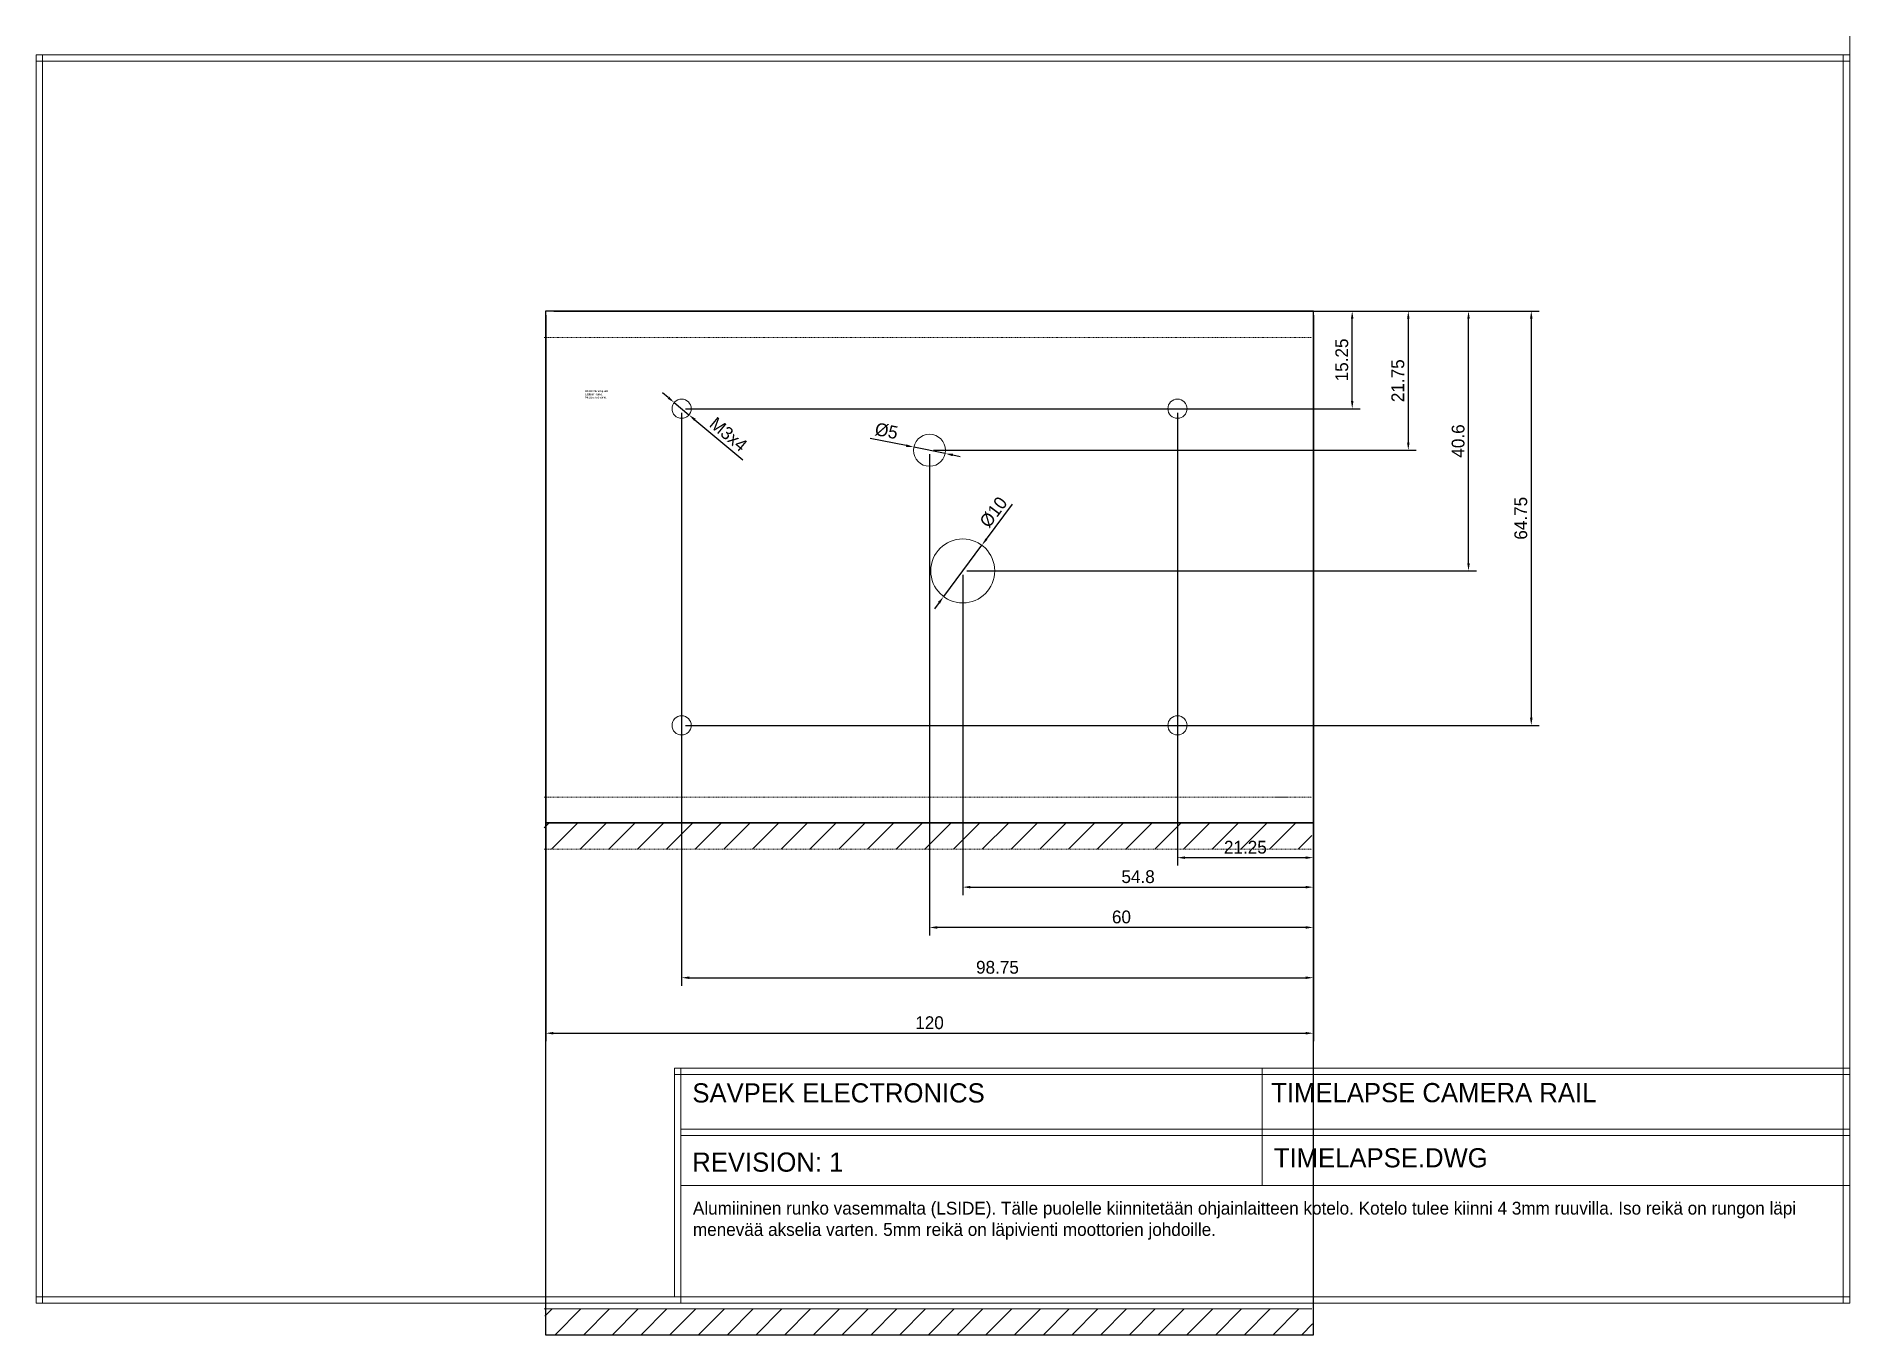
# Paper-space layout 'RUNKO-VASEMMALTA' of a CAD drawing. Header units: millimetres. Extents: x 8 to 291, y 2 to 205.
import ezdxf

# ---------------------------------------------------------------- set-up
doc = ezdxf.new("R2010")
doc.units = ezdxf.units.MM
doc.header["$LTSCALE"] = 0.12
doc.header["$PDSIZE"] = -5
doc.linetypes.add('CHAIN', pattern=[0.7087, 0.4724, -0.0591, 0.1181, -0.0591])
doc.linetypes.add('phl_center', pattern=[0.75, 0.4, -0.35])
doc.layers.add('ATTRIBUUTIT', color=61, linetype='Continuous', plot=False)
doc.layers.add('DIMENSIONS', color=50, linetype='Continuous')
doc.layers.add('RUNKO', color=140, linetype='Continuous')
doc.dimstyles.new('SAVPEK_ISOT', dxfattribs={"dimtxt": 2, "dimasz": 1.2, "dimexe": 1.25, "dimexo": 0.625, "dimtad": 1, "dimdsep": 46, "dimtxsty": 'Standard', "dimcen": -2, "dimadec": 0, "dimazin": 0, "dimtfac": 1, "dimtmove": 0, "dimatfit": 3, "dimfxl": 1, "dimarcsym": 0})

# ---------------------------------------------------------------- blocks, each defined once
blk = doc.blocks.new('ALUMIINIPUTKI-80X80-LEFTS')
at = {"lineweight": 0}
h = blk.add_hatch(dxfattribs=at)
h.set_pattern_fill('ANSI31', color=256, style=0)
h.set_pattern_definition([(45, (-1229.3503, -256.4846), (-2.245064, 2.245064), [])])
h.paths.add_polyline_path([(-0.22, 0), (-0.22, -4.12), (119.78, -4.12), (119.78, 0)])
h = blk.add_hatch(dxfattribs=at)
h.set_pattern_fill('ANSI31', color=256, style=0)
h.set_pattern_definition([(45, (-1229.2402, -256.4846), (-2.245064, 2.245064), [])])
h.paths.add_polyline_path([(119.89, -75.97), (-0.11, -75.97), (-0.11, -80), (119.89, -80)])
for p, q in [((120, 80), (0, 80)), ((0, 80), (0, 0)), ((120, 0), (120, 80)), ((0, 0), (120, 0)), ((120, 0), (0, 0)), ((0, 0), (0, -80)), ((120, -80), (120, 0)), ((0, -80), (120, -80))]:
    blk.add_line(p, q)
at = {"linetype": 'phl_center', "lineweight": 0}
for p, q in [((-0.22, 75.88), (119.78, 75.88)), ((-0.22, 4.03), (119.78, 4.03))]:
    blk.add_line(p, q, dxfattribs=at)
at = {"lineweight": 0}
for p, q in [((115, 4.03), (114, 4.03)), ((115, 4.03), (116, 4.03)), ((-0.22, -75.97), (119.78, -75.97)), ((115, -75.97), (114, -75.97)), ((115, -75.97), (116, -75.97))]:
    blk.add_line(p, q, dxfattribs=at)
at = {"linetype": 'CHAIN', "lineweight": 0}
blk.add_line((-0.22, -4.12), (119.78, -4.12), dxfattribs=at)
at = {"lineweight": 0}
for centre, radius in [((21.25, 64.75), 1.5), ((98.75, 64.75), 1.5), ((60, 58.25), 2.5), ((65.2, 39.4), 5), ((21.25, 15.25), 1.5), ((98.75, 15.25), 1.5)]:
    blk.add_circle(centre, radius, dxfattribs=at)
at = {"layer": 'ATTRIBUUTIT', "lineweight": 0, "flags": 8}
for tag, p in [('_TYYPPI', (6.19, 67.36)), ('_KUVAUS', (6.19, 66.86)), ('_NOTES', (6.19, 66.38)), ('_NOTES_RIVI2', (6.19, 65.91)), ('_NOTES_RIVI3', (6.19, 65.44)), ('_TYYPPI', (6.19, -12.64)), ('_KUVAUS', (6.19, -13.14)), ('_NOTES', (6.19, -13.62)), ('_NOTES_RIVI2', (6.19, -14.09)), ('_NOTES_RIVI3', (6.19, -14.56))]:
    blk.add_attdef(tag, p, '', height=0.3, dxfattribs=at)
blk = doc.blocks.new('*D1015')
at = {"layer": 'Defpoints', "color": 0}
for p in [(207.18, 161.73), (185.93, 146.48), (207.18, 76.3)]:
    blk.add_point(p, dxfattribs=at)
at = {"layer": 'DIMENSIONS', "color": 0, "lineweight": -2}
for p, q in [((207.18, 161.1), (207.18, 75.05)), ((185.93, 145.85), (185.93, 75.05)), ((187.13, 76.3), (205.98, 76.3))]:
    blk.add_line(p, q, dxfattribs=at)
at = {"layer": 'DIMENSIONS', "color": 0}
for points in [[(187.13, 76.5), (187.13, 76.1), (185.93, 76.3)], [(205.98, 76.1), (205.98, 76.5), (207.18, 76.3)]]:
    blk.add_solid(points, dxfattribs=at)
at = {"layer": 'DIMENSIONS', "color": 0, "lineweight": 0, "ltscale": 0.1, "insert": (196.55, 77.92), "char_height": 2, "attachment_point": 5}
blk.add_mtext('21.25', dxfattribs=at)
blk = doc.blocks.new('*D1016')
at = {"layer": 'Defpoints', "color": 0}
for p in [(147.18, 139.98), (207.18, 81.73), (147.18, 65.39)]:
    blk.add_point(p, dxfattribs=at)
at = {"layer": 'DIMENSIONS', "color": 0, "lineweight": -2}
for p, q in [((147.18, 139.35), (147.18, 64.14)), ((207.18, 81.1), (207.18, 64.14)), ((205.98, 65.39), (148.38, 65.39))]:
    blk.add_line(p, q, dxfattribs=at)
at = {"layer": 'DIMENSIONS', "color": 0}
for points in [[(148.38, 65.59), (148.38, 65.19), (147.18, 65.39)], [(205.98, 65.19), (205.98, 65.59), (207.18, 65.39)]]:
    blk.add_solid(points, dxfattribs=at)
at = {"layer": 'DIMENSIONS', "color": 0, "lineweight": 0, "ltscale": 0.1, "insert": (177.18, 67.02), "char_height": 2, "attachment_point": 5}
blk.add_mtext('60', dxfattribs=at)
blk = doc.blocks.new('*D1018')
at = {"layer": 'Defpoints', "color": 0}
for p in [(207.18, 160.48), (108.43, 146.48), (207.18, 57.53)]:
    blk.add_point(p, dxfattribs=at)
at = {"layer": 'DIMENSIONS', "color": 0, "lineweight": -2}
for p, q in [((207.18, 159.85), (207.18, 56.28)), ((108.43, 145.85), (108.43, 56.28)), ((109.63, 57.53), (205.98, 57.53))]:
    blk.add_line(p, q, dxfattribs=at)
at = {"layer": 'DIMENSIONS', "color": 0}
for points in [[(109.63, 57.73), (109.63, 57.33), (108.43, 57.53)], [(205.98, 57.33), (205.98, 57.73), (207.18, 57.53)]]:
    blk.add_solid(points, dxfattribs=at)
at = {"layer": 'DIMENSIONS', "color": 0, "lineweight": 0, "ltscale": 0.1, "insert": (157.8, 59.15), "char_height": 2, "attachment_point": 5}
blk.add_mtext('98.75', dxfattribs=at)
blk = doc.blocks.new('*D1019')
at = {"layer": 'Defpoints', "color": 0}
for p in [(87.18, 161.73), (207.18, 161.73), (207.18, 48.86)]:
    blk.add_point(p, dxfattribs=at)
at = {"layer": 'DIMENSIONS', "color": 0, "lineweight": -2}
for p, q in [((87.18, 161.1), (87.18, 47.61)), ((207.18, 161.1), (207.18, 47.61)), ((88.38, 48.86), (205.98, 48.86))]:
    blk.add_line(p, q, dxfattribs=at)
at = {"layer": 'DIMENSIONS', "color": 0}
for points in [[(88.38, 49.06), (88.38, 48.66), (87.18, 48.86)], [(205.98, 48.66), (205.98, 49.06), (207.18, 48.86)]]:
    blk.add_solid(points, dxfattribs=at)
at = {"layer": 'DIMENSIONS', "color": 0, "lineweight": 0, "ltscale": 0.1, "insert": (147.18, 50.49), "char_height": 2, "attachment_point": 5}
blk.add_mtext('120', dxfattribs=at)
blk = doc.blocks.new('*D1021')
at = {"layer": 'Defpoints', "color": 0}
for p in [(207.18, 161.73), (147.18, 139.98), (222.02, 139.98)]:
    blk.add_point(p, dxfattribs=at)
at = {"layer": 'DIMENSIONS', "color": 0, "lineweight": -2}
for p, q in [((207.8, 161.73), (223.27, 161.73)), ((222.02, 160.53), (222.02, 141.18)), ((147.8, 139.98), (223.27, 139.98))]:
    blk.add_line(p, q, dxfattribs=at)
at = {"layer": 'DIMENSIONS', "color": 0}
for points in [[(222.22, 160.53), (221.82, 160.53), (222.02, 161.73)], [(221.82, 141.18), (222.22, 141.18), (222.02, 139.98)]]:
    blk.add_solid(points, dxfattribs=at)
at = {"layer": 'DIMENSIONS', "color": 0, "lineweight": 0, "ltscale": 0.1, "insert": (220.39, 150.85), "char_height": 2, "attachment_point": 5, "rotation": 90}
blk.add_mtext('21.75', dxfattribs=at)
blk = doc.blocks.new('*D1023')
at = {"layer": 'Defpoints', "color": 0}
for p in [(87.8, 161.73), (108.43, 96.98), (241.24, 96.98)]:
    blk.add_point(p, dxfattribs=at)
at = {"layer": 'DIMENSIONS', "color": 0, "lineweight": -2}
for p, q in [((88.43, 161.73), (242.49, 161.73)), ((241.24, 160.53), (241.24, 98.18)), ((109.05, 96.98), (242.49, 96.98))]:
    blk.add_line(p, q, dxfattribs=at)
at = {"layer": 'DIMENSIONS', "color": 0}
for points in [[(241.44, 160.53), (241.04, 160.53), (241.24, 161.73)], [(241.04, 98.18), (241.44, 98.18), (241.24, 96.98)]]:
    blk.add_solid(points, dxfattribs=at)
at = {"layer": 'DIMENSIONS', "color": 0, "lineweight": 0, "ltscale": 0.1, "insert": (239.61, 129.35), "char_height": 2, "attachment_point": 5, "rotation": 90}
blk.add_mtext('64.75', dxfattribs=at)
blk = doc.blocks.new('*D1034')
at = {"layer": 'Defpoints', "color": 0}
for p in [(207.18, 159.85), (152.38, 121.13), (207.18, 71.69)]:
    blk.add_point(p, dxfattribs=at)
at = {"layer": 'DIMENSIONS', "color": 0, "lineweight": -2}
for p, q in [((207.18, 159.23), (207.18, 70.44)), ((152.38, 120.5), (152.38, 70.44)), ((153.58, 71.69), (205.98, 71.69))]:
    blk.add_line(p, q, dxfattribs=at)
at = {"layer": 'DIMENSIONS', "color": 0}
for points in [[(153.58, 71.89), (153.58, 71.49), (152.38, 71.69)], [(205.98, 71.49), (205.98, 71.89), (207.18, 71.69)]]:
    blk.add_solid(points, dxfattribs=at)
at = {"layer": 'DIMENSIONS', "color": 0, "lineweight": 0, "ltscale": 0.1, "insert": (179.78, 73.32), "char_height": 2, "attachment_point": 5}
blk.add_mtext('54.8', dxfattribs=at)
blk = doc.blocks.new('*D1035')
at = {"layer": 'Defpoints', "color": 0}
for p in [(207.18, 161.73), (231.43, 161.73), (152.38, 121.13)]:
    blk.add_point(p, dxfattribs=at)
at = {"layer": 'DIMENSIONS', "color": 0, "lineweight": -2}
for p, q in [((207.8, 161.73), (232.68, 161.73)), ((231.43, 122.33), (231.43, 160.53)), ((153, 121.13), (232.68, 121.13))]:
    blk.add_line(p, q, dxfattribs=at)
at = {"layer": 'DIMENSIONS', "color": 0}
for points in [[(231.63, 160.53), (231.23, 160.53), (231.43, 161.73)], [(231.23, 122.33), (231.63, 122.33), (231.43, 121.13)]]:
    blk.add_solid(points, dxfattribs=at)
at = {"layer": 'DIMENSIONS', "color": 0, "lineweight": 0, "ltscale": 0.1, "insert": (229.81, 141.43), "char_height": 2, "attachment_point": 5, "rotation": 90}
blk.add_mtext('40.6', dxfattribs=at)
blk = doc.blocks.new('*D1052')
at = {"layer": 'Defpoints', "color": 0}
for p in [(155.37, 125.13), (149.39, 117.12)]:
    blk.add_point(p, dxfattribs=at)
at = {"layer": 'DIMENSIONS', "color": 0, "lineweight": -2}
for p, q in [((156.08, 126.1), (160.16, 131.57)), ((149.39, 117.12), (155.37, 125.13)), ((148.67, 116.16), (147.95, 115.19))]:
    blk.add_line(p, q, dxfattribs=at)
at = {"layer": 'DIMENSIONS', "color": 0}
for points in [[(155.92, 126.22), (156.24, 125.98), (155.37, 125.13)], [(148.83, 116.04), (148.51, 116.28), (149.39, 117.12)]]:
    blk.add_solid(points, dxfattribs=at)
at = {"layer": 'DIMENSIONS', "color": 0, "lineweight": 0, "ltscale": 0.1, "insert": (157.19, 130.3), "char_height": 2, "attachment_point": 5, "rotation": 53.2824}
blk.add_mtext('%%c10', dxfattribs=at)
blk = doc.blocks.new('*D1053')
at = {"layer": 'Defpoints', "color": 0}
for p in [(144.73, 140.47), (149.63, 139.48)]:
    blk.add_point(p, dxfattribs=at)
at = {"layer": 'DIMENSIONS', "color": 0, "lineweight": -2}
for p, q in [((143.55, 140.71), (137.88, 141.84)), ((149.63, 139.48), (144.73, 140.47)), ((150.8, 139.25), (151.98, 139.01))]:
    blk.add_line(p, q, dxfattribs=at)
at = {"layer": 'DIMENSIONS', "color": 0}
for points in [[(143.51, 140.51), (143.59, 140.9), (144.73, 140.47)], [(150.84, 139.44), (150.76, 139.05), (149.63, 139.48)]]:
    blk.add_solid(points, dxfattribs=at)
at = {"layer": 'DIMENSIONS', "color": 0, "lineweight": 0, "ltscale": 0.1, "insert": (140.45, 142.99), "char_height": 2, "attachment_point": 5, "rotation": 348.6413}
blk.add_mtext('%%c5', dxfattribs=at)
blk = doc.blocks.new('*D1054')
at = {"layer": 'Defpoints', "color": 0}
for p in [(107.27, 147.44), (109.58, 145.52)]:
    blk.add_point(p, dxfattribs=at)
at = {"layer": 'DIMENSIONS', "color": 0, "lineweight": -2}
for p, q in [((106.35, 148.21), (105.43, 148.98)), ((107.27, 147.44), (109.58, 145.52)), ((110.5, 144.75), (118.01, 138.47))]:
    blk.add_line(p, q, dxfattribs=at)
at = {"layer": 'DIMENSIONS', "color": 0}
for points in [[(106.23, 148.05), (106.48, 148.36), (107.27, 147.44)], [(110.63, 144.9), (110.37, 144.59), (109.58, 145.52)]]:
    blk.add_solid(points, dxfattribs=at)
at = {"layer": 'DIMENSIONS', "color": 0, "lineweight": 0, "ltscale": 0.1, "insert": (115.75, 142.47), "char_height": 2, "attachment_point": 5, "rotation": 320.1254}
blk.add_mtext('M3x4', dxfattribs=at)
blk = doc.blocks.new('*D1073')
at = {"layer": 'Defpoints', "color": 0}
for p in [(207.8, 161.73), (213.25, 161.73), (108.43, 146.48)]:
    blk.add_point(p, dxfattribs=at)
at = {"layer": 'DIMENSIONS', "color": 0, "lineweight": -2}
for p, q in [((208.43, 161.73), (214.5, 161.73)), ((213.25, 147.68), (213.25, 160.53)), ((109.05, 146.48), (214.5, 146.48))]:
    blk.add_line(p, q, dxfattribs=at)
at = {"layer": 'DIMENSIONS', "color": 0}
for points in [[(213.45, 160.53), (213.05, 160.53), (213.25, 161.73)], [(213.05, 147.68), (213.45, 147.68), (213.25, 146.48)]]:
    blk.add_solid(points, dxfattribs=at)
at = {"layer": 'DIMENSIONS', "color": 0, "lineweight": 0, "ltscale": 0.1, "insert": (211.63, 154.1), "char_height": 2, "attachment_point": 5, "rotation": 90}
blk.add_mtext('15.25', dxfattribs=at)

psp = doc.layouts.new('RUNKO-VASEMMALTA')

# ---------------------------------------------------------------- linework, layer by layer
at = {"layer": 'DIMENSIONS', "lineweight": 0}
for p, q in [((291.019, 6.664), (291.019, 204.696)), ((7.551, 201.789), (7.551, 6.664)), ((7.551, 201.789), (290.251, 201.789)), ((7.551, 201.789), (8.551, 201.789)), ((7.551, 201.789), (7.551, 200.789)), ((8.551, 201.789), (8.551, 6.664)), ((290.019, 6.664), (290.019, 201.789)), ((290.251, 201.789), (291.019, 201.789)), ((7.551, 200.789), (291.019, 200.789)), ((291.019, 43.402), (107.318, 43.402)), ((107.318, 43.402), (107.318, 7.664)), ((107.318, 43.402), (108.318, 43.402)), ((108.318, 43.402), (108.318, 6.664)), ((199.168, 43.402), (199.168, 25.033)), ((291.019, 43.402), (291.019, 42.402)), ((291.019, 42.402), (107.318, 42.402)), ((108.318, 33.877), (291.019, 33.877)), ((108.318, 33.877), (108.318, 32.877)), ((108.318, 32.877), (291.019, 32.877)), ((108.318, 25.033), (291.019, 25.033)), ((7.551, 6.664), (7.551, 7.664)), ((7.551, 7.664), (291.019, 7.664)), ((7.551, 6.664), (291.019, 6.664)), ((291.019, 6.664), (290.019, 6.664))]:
    psp.add_line(p, q, dxfattribs=at)

# ---------------------------------------------------------------- block references
at = {"layer": 'RUNKO', "lineweight": 0}
ref = psp.add_blockref('ALUMIINIPUTKI-80X80-LEFTS', (87.176, 81.727), dxfattribs=at)
ref.add_attrib('_TYYPPI', '80x80 Alumiiniputki', (93.362, 149.088), dxfattribs={"layer": 'ATTRIBUUTIT', "lineweight": 0, "height": 0.3, "flags": 8})
ref.add_attrib('_KUVAUS', 'Laitteen runko.', (93.362, 148.588), dxfattribs={"layer": 'ATTRIBUUTIT', "lineweight": 0, "height": 0.3, "flags": 8})
ref.add_attrib('_NOTES', 'Musta anodisointi.', (93.362, 148.102), dxfattribs={"layer": 'ATTRIBUUTIT', "lineweight": 0, "height": 0.3, "flags": 8})

# ---------------------------------------------------------------- texts
at = {"layer": 'DIMENSIONS', "lineweight": 0, "attachment_point": 1}
for s, insert, char_height, width in [('SAVPEK ELECTRONICS', (110.11, 41.03), 3, 87.5511), ('TIMELAPSE CAMERA RAIL', (200.589, 41.074), 3, 89.43006), ('REVISION: 1', (110.088, 30.211), 3, 87.5511), ('Alumiininen runko vasemmalta (LSIDE). Tälle puolelle kiinnitetään ohjainlaitteen kotelo. Kotelo tulee kiinni 4 3mm ruuvilla. Iso reikä on rungon läpi menevää akselia varten. 5mm reikä on läpivienti moottorien johdoille.', (110.197, 22.51), 2, 173.47077)]:
    psp.add_mtext(s, dxfattribs=dict(at, insert=insert, char_height=char_height, width=width))
at = {"layer": 'DIMENSIONS', "lineweight": 0, "insert": (200.997, 30.885), "char_height": 3, "attachment_point": 1}
psp.add_mtext('TIMELAPSE.DWG', dxfattribs=at)

# ---------------------------------------------------------------- dimensions: what is measured, and where the dimension line sits
at = {"layer": 'DIMENSIONS', "lineweight": 0}
for base, p1, p2, picture, middle in [((207.176, 48.861), (87.176, 161.727), (207.176, 161.727), '*D1019', (147.176, 50.486)), ((207.176, 57.528), (108.426, 146.477), (207.176, 160.477), '*D1018', (157.801, 59.153)), ((207.176, 71.693), (152.376, 121.127), (207.176, 159.852), '*D1034', (179.776, 73.318))]:
    dim = psp.add_linear_dim(base=base, p1=p1, p2=p2, dimstyle='SAVPEK_ISOT', dxfattribs=at)
    dim.commit()
    dim.dimension.update_dxf_attribs({"geometry": picture, "text_midpoint": middle})
for base, p1, p2, picture, middle in [((241.238, 96.977), (87.801, 161.727), (108.426, 96.977), '*D1023', (239.613, 129.352)), ((213.252, 161.727), (108.426, 146.477), (207.801, 161.727), '*D1073', (211.627, 154.102)), ((222.018, 139.977), (207.176, 161.727), (147.176, 139.977), '*D1021', (220.393, 150.852)), ((231.433, 161.727), (152.376, 121.127), (207.176, 161.727), '*D1035', (229.808, 141.427))]:
    dim = psp.add_linear_dim(base=base, p1=p1, p2=p2, angle=90, dimstyle='SAVPEK_ISOT', dxfattribs=at)
    dim.commit()
    dim.dimension.update_dxf_attribs({"geometry": picture, "text_midpoint": middle})
for base, p1, p2, picture, middle in [((207.176, 76.296), (185.926, 146.477), (207.176, 161.727), '*D1015', (196.551, 76.296)), ((147.176, 65.392), (207.176, 81.727), (147.176, 139.977), '*D1016', (177.176, 65.392))]:
    dim = psp.add_linear_dim(base=base, p1=p1, p2=p2, dimstyle='SAVPEK_ISOT', dxfattribs=at)
    dim.commit()
    dim.dimension.update_dxf_attribs({"geometry": picture, "text_midpoint": middle, "dimtype": 160})
dim = psp.add_diameter_dim_2p(p1=(107.275, 147.438), p2=(109.577, 145.515), text='M3x4', dimstyle='SAVPEK_ISOT', dxfattribs=at)
dim.commit()
dim.dimension.update_dxf_attribs({"geometry": '*D1054', "text_midpoint": (114.713, 141.225), "dimtype": 163})
for p1, p2, picture, middle in [((149.627, 139.484), (144.725, 140.469), '*D1053', (140.125, 141.393)), ((149.387, 117.119), (155.365, 125.135), '*D1052', (158.495, 129.331))]:
    dim = psp.add_diameter_dim_2p(p1=p1, p2=p2, dimstyle='SAVPEK_ISOT', dxfattribs=at)
    dim.commit()
    dim.dimension.update_dxf_attribs({"geometry": picture, "text_midpoint": middle, "dimtype": 163})

doc.saveas('drawing.dxf')
